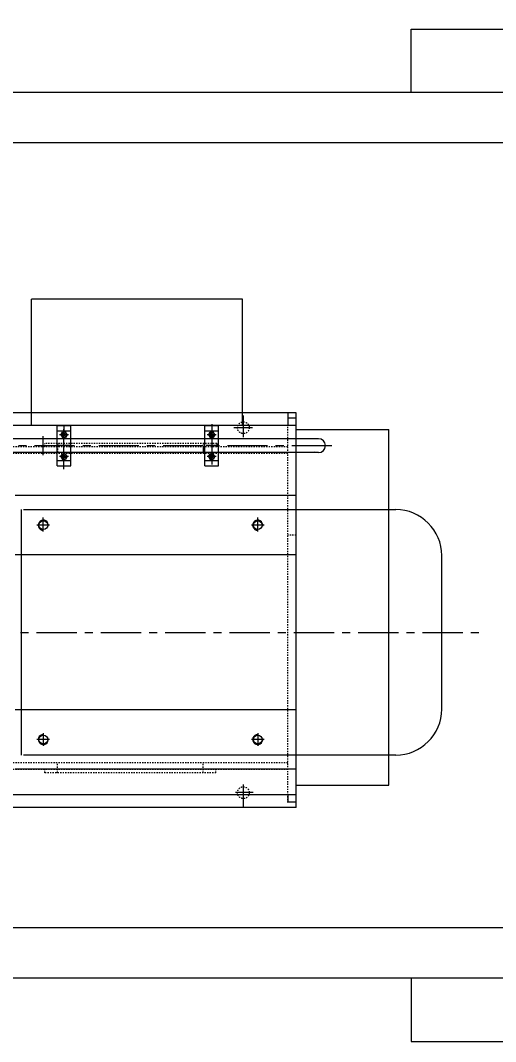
# Model space of a CAD drawing. Header units: inches. Extents: x 0 to 22015, y 0 to 16774.
# Drawn here: x 11472 to 12598, y 6469 to 8890 of the extents above; entities that cross this region are included whole.
import ezdxf

# ---------------------------------------------------------------- set-up
doc = ezdxf.new("R2010")
doc.units = ezdxf.units.IN
doc.header["$MEASUREMENT"] = 0
doc.linetypes.add('CENTER', pattern=[50.8, 31.75, -6.35, 6.35, -6.35])
doc.linetypes.add('EB_DASH', pattern=[6, 3, -3])
doc.layers.get('Defpoints').update_dxf_attribs({"lineweight": 5})
for name, color, linetype, lineweight in [('CAXA0', 7, 'Continuous', 5), ('CAXA1', 5, 'CENTER', 5), ('CAXA2', 6, 'EB_DASH', 5)]:
    doc.layers.add(name, color=color, linetype=linetype, lineweight=lineweight)
doc.styles.add('Roman', font='arial.ttf')
doc.styles.get("Standard").update_dxf_attribs({"font": 'arial.ttf'})
doc.dimstyles.new('ISO-25', dxfattribs={"dimscale": 30, "dimtxt": 1.5, "dimasz": 1.5, "dimexe": 2, "dimexo": 2, "dimtad": 1, "dimtih": 1, "dimtoh": 1, "dimdec": 1, "dimlfac": 0.03937, "dimdsep": 46, "dimtxsty": 'Standard', "dimcen": 2.5, "dimclrd": 7, "dimclre": 7, "dimclrt": 7, "dimadec": 0, "dimazin": 0, "dimtfac": 1, "dimtdec": 1, "dimtmove": 0, "dimatfit": 3, "dimfxl": 1, "dimlwd": 5, "dimlwe": 5, "dimarcsym": 0})

# ---------------------------------------------------------------- blocks, each defined once
blk = doc.blocks.new('*D45')
at = {"color": 7, "linetype": 'Continuous', "lineweight": 5, "transparency": 16777216}
for p, q in [((9982.8, 8779.2), (9982.8, 9211.3)), ((13182.8, 8779.2), (13182.8, 9211.3)), ((10027.8, 9151.3), (13137.8, 9151.3))]:
    blk.add_line(p, q, dxfattribs=at)
at = {"color": 7, "transparency": 16777216}
for points in [[(10027.8, 9158.8), (10027.8, 9143.8), (9982.8, 9151.3)], [(13137.8, 9158.8), (13137.8, 9143.8), (13182.8, 9151.3)]]:
    blk.add_solid(points, dxfattribs=at)
at = {"layer": 'Defpoints', "color": 0, "transparency": 16777216}
for p in [(13182.8, 9151.3), (9982.8, 8719.2), (13182.8, 8719.2)]:
    blk.add_point(p, dxfattribs=at)
at = {"color": 7, "lineweight": 5, "transparency": 16777216, "insert": (11582.8, 9252.5), "char_height": 165, "attachment_point": 5, "style": 'Roman'}
blk.add_mtext('D', dxfattribs=at)

msp = doc.modelspace()

# ---------------------------------------------------------------- linework, layer by layer
at = {"color": 7, "lineweight": 5}
for p, q in [((12397.82, 8719.19), (12397.82, 8869.19)), ((12397.82, 8869.19), (13042.82, 8869.19)), ((13182.82, 8719.19), (9982.82, 8719.19)), ((13182.82, 8599.19), (9982.82, 8599.19)), ((12125.32, 7919.91), (12345.31, 7919.91)), ((12345.31, 7077.29), (12345.31, 7919.91)), ((12125.32, 7077.29), (12345.31, 7077.29)), ((13182.82, 6739.19), (9982.82, 6739.19)), ((13182.82, 6619.19), (9982.82, 6619.19)), ((12397.82, 6619.19), (12397.82, 6469.19)), ((12397.82, 6469.19), (13042.82, 6469.19))]:
    msp.add_line(p, q, dxfattribs=at)
for start, end in [(0, 90), (270, 0)]:
    msp.add_arc((12178.47, 7881.69), 16.5, start, end, dxfattribs=at)
at = {"layer": 'CAXA0', "color": 7, "linetype": 'Continuous', "lineweight": 5}
for p, q in [((11498.32, 7929.19), (11498.32, 8229.19)), ((11998.32, 8229.19), (11498.32, 8229.19)), ((11998.32, 7929.19), (11998.32, 8229.19)), ((12125.32, 7959.19), (10575.32, 7959.19)), ((12105.32, 7959.19), (12105.32, 7929.18)), ((12105.32, 7946.69), (12105.32, 7929.19)), ((12125.32, 7946.69), (12105.32, 7946.69)), ((12125.32, 7024.19), (12125.32, 7959.19)), ((12125.32, 7929.19), (10938.53, 7929.19)), ((11559.32, 7929.19), (11591.32, 7929.19)), ((11559.32, 7834.19), (11559.32, 7929.19)), ((11559.32, 7916.69), (11591.32, 7916.69)), ((11591.32, 7834.19), (11591.32, 7929.19)), ((11909.32, 7929.19), (11941.32, 7929.19)), ((11909.32, 7834.19), (11909.32, 7929.19)), ((11909.32, 7916.69), (11941.32, 7916.69)), ((11941.32, 7834.19), (11941.32, 7929.19)), ((12178.47, 7898.18), (11342.22, 7898.18)), ((11567.81, 7907.69), (11571.57, 7914.19)), ((11567.81, 7907.69), (11571.57, 7901.19)), ((11571.57, 7914.19), (11579.07, 7914.19)), ((11571.57, 7901.19), (11579.07, 7901.19)), ((11582.82, 7907.69), (11579.07, 7914.19)), ((11582.82, 7907.69), (11579.07, 7901.19)), ((11917.81, 7907.69), (11921.57, 7914.19)), ((11917.81, 7907.69), (11921.57, 7901.19)), ((11921.57, 7914.19), (11929.07, 7914.19)), ((11921.57, 7901.19), (11929.07, 7901.19)), ((11932.82, 7907.69), (11929.07, 7914.19)), ((11932.82, 7907.69), (11929.07, 7901.19)), ((12169.98, 7868.66), (12169.98, 7868.7)), ((12178.47, 7865.18), (11342.22, 7865.18)), ((11559.32, 7846.69), (11591.32, 7846.69)), ((11567.81, 7855.69), (11571.57, 7862.19)), ((11567.81, 7855.69), (11571.57, 7849.19)), ((11571.57, 7862.19), (11579.07, 7862.19)), ((11571.57, 7849.19), (11579.07, 7849.19)), ((11582.82, 7855.69), (11579.07, 7862.19)), ((11582.82, 7855.69), (11579.07, 7849.19)), ((11909.32, 7846.69), (11941.32, 7846.69)), ((11917.81, 7855.69), (11921.57, 7862.19)), ((11917.81, 7855.69), (11921.57, 7849.19)), ((11921.57, 7862.19), (11929.07, 7862.19)), ((11921.57, 7849.19), (11929.07, 7849.19)), ((11932.82, 7855.69), (11929.07, 7862.19)), ((11932.82, 7855.69), (11929.07, 7849.19)), ((11559.32, 7834.19), (11591.32, 7834.19)), ((11909.32, 7834.19), (11941.32, 7834.19)), ((12125.32, 7763.19), (11459.6, 7763.19)), ((11474.81, 7148.19), (11474.81, 7730.19)), ((11479.65, 7730.19), (12361.19, 7730.19)), ((12125.32, 7623.19), (11459.6, 7623.19)), ((12470.32, 7257.32), (12470.32, 7621.07)), ((12125.32, 7039.19), (12125.32, 7319.18)), ((12125.32, 7255.19), (11459.6, 7255.19)), ((12361.19, 7148.19), (11479.65, 7148.19)), ((12125.32, 7115.19), (11459.6, 7115.19)), ((12125.32, 7054.19), (10575.32, 7054.19)), ((12105.32, 7054.19), (12105.32, 7036.69)), ((12125.32, 7024.19), (10575.32, 7024.19)), ((12125.32, 7036.69), (12105.32, 7036.69))]:
    msp.add_line(p, q, dxfattribs=at)
for centre, radius in [((11575.32, 7907.69), 6.5), ((11575.32, 7907.69), 3.4), ((11925.32, 7907.69), 6.5), ((11925.32, 7907.69), 3.4), ((11575.32, 7855.69), 6.5), ((11575.32, 7855.69), 3.4), ((11925.32, 7855.69), 6.5), ((11925.32, 7855.69), 3.4), ((11526.32, 7693.19), 10.38), ((12034.32, 7693.19), 10.38), ((11526.32, 7185.19), 10.38), ((12034.32, 7185.19), 10.38)]:
    msp.add_circle(centre, radius, dxfattribs=at)
for centre, radius, start, end in [((11575.32, 7907.69), 4, 80, 270), ((11925.32, 7907.69), 4, 80, 270), ((11575.32, 7855.69), 4, 80, 270), ((11925.32, 7855.69), 4, 80, 270), ((12361.19, 7621.07), 109.12, 0, 90), ((11526.32, 7693.19), 12, 350, 270), ((12034.32, 7693.19), 12, 350, 270), ((12361.19, 7257.32), 109.12, 270, 0), ((11526.32, 7185.19), 12, 90, 10), ((12034.32, 7185.19), 12, 90, 10)]:
    msp.add_arc(centre, radius, start, end, dxfattribs=at)
at = {"layer": 'CAXA1', "linetype": 'CENTER', "lineweight": 5, "ltscale": 3}
for p, q in [((12000.31, 7901.49), (12000.31, 7953.2)), ((11575.32, 7825.89), (11575.32, 7937.52)), ((11575.32, 7898.19), (11575.32, 7917.19)), ((11575.37, 7904.14), (11575.37, 7929.19)), ((11925.32, 7932.39), (11925.32, 7828.57)), ((11925.32, 7898.19), (11925.32, 7917.19)), ((12021.73, 7924.18), (11977.57, 7924.18)), ((11525.32, 7904.14), (11525.32, 7859.23)), ((11585.82, 7907.69), (11564.81, 7907.69)), ((11935.82, 7907.69), (11914.81, 7907.69)), ((11048.08, 7881.69), (12224.34, 7881.69)), ((11588.82, 7881.69), (11561.81, 7881.69)), ((11938.82, 7881.69), (11911.81, 7881.69)), ((11585.82, 7855.69), (11564.81, 7855.69)), ((11575.32, 7846.19), (11575.32, 7865.19)), ((11935.82, 7855.69), (11914.81, 7855.69)), ((11925.32, 7846.19), (11925.32, 7865.19)), ((11526.32, 7678.19), (11526.32, 7711.53)), ((11526.32, 7678.19), (11526.32, 7708.19)), ((12034.32, 7678.19), (12034.32, 7711.53)), ((12034.32, 7678.19), (12034.32, 7708.19)), ((11541.32, 7693.19), (11511.32, 7693.19)), ((12049.32, 7693.19), (12019.32, 7693.19)), ((10595.87, 7439.19), (12563.97, 7439.19)), ((11526.32, 7200.19), (11526.32, 7170.19)), ((12034.32, 7200.19), (12034.32, 7170.19)), ((11541.32, 7185.19), (11511.32, 7185.19)), ((12049.32, 7185.19), (12019.32, 7185.19)), ((12000.31, 7026.49), (12000.31, 7078.2)), ((12023.32, 7059.19), (11981.93, 7059.19))]:
    msp.add_line(p, q, dxfattribs=at)
at = {"layer": 'CAXA2', "color": 7, "linetype": 'EB_DASH', "lineweight": 5}
for p, q in [((12105.32, 7035.53), (12105.32, 7929.19)), ((12105.32, 7879.19), (10575.32, 7879.19)), ((11530.32, 7879.19), (11530.32, 7887.19)), ((11937.11, 7887.19), (11530.32, 7887.19)), ((11560.32, 7887.19), (11560.32, 7863.19)), ((11905.32, 7887.19), (11905.32, 7867.19)), ((11905.32, 7877.19), (11905.32, 7863.19)), ((11937.11, 7887.19), (11937.11, 7879.19)), ((12105.32, 7863.19), (11145.83, 7863.19)), ((12125.31, 7669.19), (12105.31, 7669.19)), ((12125.31, 7669.18), (12105.31, 7669.18)), ((12125.32, 7669.19), (12105.32, 7669.19)), ((12105.32, 7130.19), (10575.32, 7130.19)), ((11560.32, 7106.19), (11560.32, 7130.19)), ((11905.32, 7106.19), (11905.32, 7130.19)), ((12105.32, 7114.19), (10575.32, 7114.19)), ((11530.32, 7106.19), (11530.32, 7114.19)), ((11935.32, 7106.19), (11530.32, 7106.19)), ((11935.32, 7106.19), (11935.32, 7114.19))]:
    msp.add_line(p, q, dxfattribs=at)
for centre in [(12000.31, 7924.18), (12000.31, 7059.19)]:
    msp.add_circle(centre, 14, dxfattribs=at)

# ---------------------------------------------------------------- dimensions: what is measured, and where the dimension line sits
at = {"color": 7, "lineweight": 5}
dim = msp.add_linear_dim(base=(13182.82, 9151.28), p1=(9982.82, 8719.19), p2=(13182.82, 8719.19), text='D', dimstyle='ISO-25', override={"dimtxt": 5.5, "dimpost": '\\X', "dimtxsty": 'Roman', "dimtmove": 1}, dxfattribs=at)
dim.commit()
dim.dimension.update_dxf_attribs({"geometry": '*D45', "text_midpoint": (11582.82, 9151.28), "dimtype": 160})

doc.saveas('drawing.dxf')
